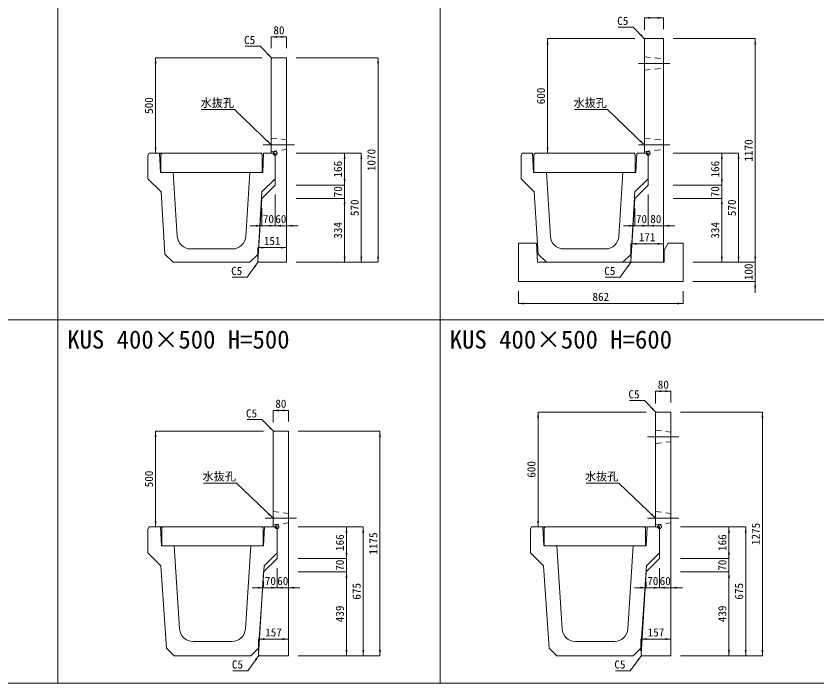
# Model space of a CAD drawing. Units: millimetres at full size, sheet at 1:40. Extents: x 86 to 35886, y -15691 to 10257.
# Drawn here: x 5068 to 9252, y -15591 to -12102 of the extents above; entities that cross this region are included whole.
import ezdxf
from ezdxf.enums import TextEntityAlignment as Align

# ---------------------------------------------------------------- set-up
doc = ezdxf.new("R2010")
doc.units = ezdxf.units.MM
doc.header["$LTSCALE"] = 40
doc.header["$PDMODE"] = 32
doc.header["$PDSIZE"] = 20
doc.linetypes.add('USER1', pattern=[28.575, 19.05, -3.175, 3.175, -3.175])
doc.linetypes.add('USER2', pattern=[1.35, 0.75, -0.6])
for name, color, linetype, lineweight in [('パネックスKUS', 2, 'Continuous', 20), ('図枠', 5, 'Continuous', 13), ('基礎ブロック', 2, 'Continuous', 13), ('寸法線', 7, 'Continuous', 13), ('引出線', 4, 'Continuous', 13), ('本体', 2, 'Continuous', 13), ('補助線', 8, 'USER1', 13)]:
    doc.layers.add(name, color=color, linetype=linetype, lineweight=lineweight)
doc.layers.add('文字', color=7, linetype='Continuous')
doc.styles.add('ＭＳ ゴシック', font='')
doc.styles.get('ＭＳ ゴシック').set_extended_font_data('MS Gothic')

# ---------------------------------------------------------------- blocks, each defined once
blk = doc.blocks.new('filled_arrow')
at = {"color": 0, "linetype": 'Continuous', "lineweight": -2}
blk.add_solid([(7.5, 1.25), (0, 0), (7.5, -1.25)], dxfattribs=at)

msp = doc.modelspace()

# ---------------------------------------------------------------- linework, layer by layer
at = {"layer": 'パネックスKUS'}
for p, q in [((8359.18, -12220.56), (8354.18, -12225.56)), ((8354.18, -12225.56), (8354.18, -12820.56)), ((8454.18, -12220.56), (8359.18, -12220.56)), ((8454.18, -13390.56), (8454.18, -12220.56)), ((6408.23, -12320.56), (6403.23, -12325.56)), ((6403.23, -12325.56), (6403.23, -12820.56)), ((6483.23, -12320.56), (6408.23, -12320.56)), ((6483.23, -13390.56), (6483.23, -12320.56)), ((6403.23, -12820.56), (6423.23, -12820.56)), ((6423.23, -12820.56), (6423.23, -12986.56)), ((8354.18, -12820.56), (8374.18, -12820.56)), ((8374.18, -12820.56), (8374.18, -12986.56)), ((6423.23, -12986.56), (6353.23, -13056.56)), ((8374.18, -12986.56), (8304.18, -13056.56)), ((6353.23, -13056.56), (6332.55, -13385.57)), ((8304.18, -13056.56), (8283.49, -13385.57)), ((6332.55, -13385.57), (6337.23, -13390.56)), ((8288.18, -13390.56), (8283.49, -13385.57)), ((6337.23, -13390.56), (6483.23, -13390.56)), ((8288.18, -13390.56), (8454.18, -13390.56)), ((8413.23, -14178.52), (8413.23, -14773.52)), ((8493.23, -14173.52), (8418.23, -14173.52)), ((8493.23, -15448.52), (8493.23, -14173.52)), ((6413.23, -14278.52), (6413.23, -14773.52)), ((6493.23, -14273.52), (6418.23, -14273.52)), ((6493.23, -15448.52), (6493.23, -14273.52)), ((6413.23, -14773.52), (6433.23, -14773.52)), ((6433.23, -14773.52), (6433.23, -14939.52)), ((8413.23, -14773.52), (8433.23, -14773.52)), ((8433.23, -14773.52), (8433.23, -14939.52)), ((6433.23, -14939.52), (6363.23, -15009.52)), ((8433.23, -14939.52), (8363.23, -15009.52)), ((6363.23, -15009.52), (6336.54, -15443.53)), ((8363.23, -15009.52), (8336.54, -15443.53)), ((6341.23, -15448.52), (6336.54, -15443.53)), ((6341.23, -15448.52), (6493.23, -15448.52)), ((8341.23, -15448.52), (8336.54, -15443.53)), ((8341.23, -15448.52), (8493.23, -15448.52))]:
    msp.add_line(p, q, dxfattribs=at)
at = {"layer": 'パネックスKUS', "linetype": 'USER2', "lineweight": 9}
for p, q in [((8354.18, -12315.56), (8454.18, -12325.56)), ((8354.18, -12385.56), (8454.18, -12375.56)), ((6403.23, -12740.56), (6483.23, -12750.56)), ((8354.18, -12740.56), (8454.18, -12750.56)), ((6403.23, -12810.56), (6483.23, -12800.56)), ((8354.18, -12810.56), (8454.18, -12800.56)), ((8413.23, -14268.52), (8493.23, -14278.52)), ((8413.23, -14338.52), (8493.23, -14328.52)), ((6413.23, -14693.52), (6493.23, -14703.52)), ((8413.23, -14693.52), (8493.23, -14703.52)), ((6413.23, -14763.52), (6493.23, -14753.52)), ((8413.23, -14763.52), (8493.23, -14753.52))]:
    msp.add_line(p, q, dxfattribs=at)
at = {"layer": 'パネックスKUS', "lineweight": 13}
for p, q in [((8413.23, -14178.52), (8418.23, -14173.52)), ((6413.23, -14278.52), (6418.23, -14273.52))]:
    msp.add_line(p, q, dxfattribs=at)
at = {"layer": '図枠'}
for p, q in [((5286.23, -1890.56), (5286.23, -15590.56)), ((7286.23, -1890.56), (7286.23, -15590.56)), ((86.23, -13690.56), (17286.23, -13690.56)), ((86.23, -15590.56), (17286.23, -15590.56))]:
    msp.add_line(p, q, dxfattribs=at)
at = {"layer": '基礎ブロック'}
for p, q in [((7790.23, -13290.56), (7695.23, -13290.56)), ((7695.23, -13290.56), (7695.23, -13390.56)), ((7795.23, -13390.56), (7790.23, -13290.56)), ((8478.23, -13290.56), (8457.23, -13327.56)), ((8557.23, -13290.56), (8478.23, -13290.56)), ((8557.23, -13390.56), (8557.23, -13290.56)), ((8457.23, -13327.56), (8457.23, -13390.56)), ((7695.23, -13390.56), (7695.23, -13490.56)), ((8457.23, -13390.56), (7795.23, -13390.56)), ((8557.23, -13390.56), (8557.23, -13490.56)), ((7695.23, -13490.56), (8557.23, -13490.56))]:
    msp.add_line(p, q, dxfattribs=at)
at = {"layer": '寸法線'}
for p, q in [((8354.18, -12112.01), (8454.18, -12112.01)), ((8354.18, -12175.56), (8354.18, -12112.01)), ((8454.18, -12170.56), (8454.18, -12112.01)), ((6403.23, -12212.01), (6483.23, -12212.01)), ((6403.23, -12270.56), (6403.23, -12212.01)), ((6483.23, -12270.56), (6483.23, -12212.01)), ((7848.23, -12820.56), (7848.23, -12220.56)), ((8304.18, -12220.56), (7848.23, -12220.56)), ((8504.18, -12220.56), (8934.07, -12220.56)), ((8934.07, -13390.56), (8934.07, -12220.56)), ((5798.23, -12820.56), (5798.23, -12320.56)), ((6353.23, -12320.56), (5798.23, -12320.56)), ((6533.23, -12320.56), (6961.57, -12320.56)), ((6961.57, -13390.56), (6961.57, -12320.56)), ((6353.23, -12820.56), (5798.23, -12820.56)), ((6533.23, -12820.56), (6874.07, -12820.56)), ((6533.23, -12820.56), (6786.57, -12820.56)), ((6786.57, -12820.56), (6786.57, -12986.56)), ((6874.07, -12820.56), (6874.07, -13390.56)), ((8304.18, -12820.56), (7848.23, -12820.56)), ((8504.18, -12820.56), (8846.57, -12820.56)), ((8504.18, -12820.56), (8759.07, -12820.56)), ((8759.07, -12820.56), (8759.07, -12986.56)), ((8846.57, -12820.56), (8846.57, -13390.56)), ((6786.57, -12926.56), (6786.57, -13116.56)), ((8759.07, -12926.56), (8759.07, -13116.56)), ((6533.23, -12986.56), (6786.57, -12986.56)), ((6533.23, -12986.56), (6786.57, -12986.56)), ((8504.18, -12986.56), (8759.07, -12986.56)), ((8504.18, -12986.56), (8759.07, -12986.56)), ((6423.23, -13036.56), (6423.23, -13199.16)), ((6423.23, -13036.56), (6423.23, -13199.16)), ((8374.18, -13036.56), (8374.18, -13199.16)), ((8374.18, -13036.56), (8374.18, -13199.16)), ((8454.18, -13036.56), (8454.18, -13199.16)), ((6533.23, -13056.56), (6786.57, -13056.56)), ((6533.23, -13056.56), (6786.57, -13056.56)), ((6786.57, -13056.56), (6786.57, -13390.56)), ((8504.18, -13056.56), (8759.07, -13056.56)), ((8504.18, -13056.56), (8759.07, -13056.56)), ((8759.07, -13056.56), (8759.07, -13390.56)), ((6353.23, -13106.56), (6353.23, -13199.16)), ((6483.23, -13106.56), (6483.23, -13199.16)), ((8304.18, -13106.56), (8304.18, -13199.16)), ((6483.23, -13199.16), (6293.23, -13199.16)), ((6363.23, -13199.16), (6543.23, -13199.16)), ((8434.18, -13199.16), (8244.18, -13199.16)), ((8314.18, -13199.16), (8514.18, -13199.16)), ((8283.18, -13293.64), (8454.18, -13293.64)), ((8283.18, -13365.56), (8283.18, -13293.64)), ((8454.18, -13365.56), (8454.18, -13293.64)), ((6332.23, -13313.79), (6483.23, -13313.79)), ((6332.23, -13365.56), (6332.23, -13313.79)), ((6483.23, -13365.56), (6483.23, -13313.79)), ((8934.07, -13330.56), (8934.07, -13550.56)), ((6533.23, -13390.56), (6961.57, -13390.56)), ((6533.23, -13390.56), (6874.07, -13390.56)), ((6533.23, -13390.56), (6786.57, -13390.56)), ((8607.23, -13390.56), (8934.07, -13390.56)), ((8607.23, -13390.56), (8846.57, -13390.56)), ((8607.23, -13390.56), (8759.07, -13390.56)), ((8607.23, -13390.56), (8934.07, -13390.56)), ((8607.23, -13490.56), (8934.07, -13490.56)), ((7695.23, -13540.56), (7695.23, -13605.79)), ((8557.23, -13540.56), (8557.23, -13605.79)), ((7695.23, -13605.79), (8557.23, -13605.79)), ((8413.23, -14064.97), (8493.23, -14064.97)), ((8413.23, -14128.52), (8413.23, -14064.97)), ((8493.23, -14123.52), (8493.23, -14064.97)), ((6413.23, -14164.97), (6493.23, -14164.97)), ((6413.23, -14228.52), (6413.23, -14164.97)), ((6493.23, -14223.52), (6493.23, -14164.97)), ((7798.23, -14773.52), (7798.23, -14173.52)), ((8363.23, -14173.52), (7798.23, -14173.52)), ((8543.23, -14173.52), (8971.57, -14173.52)), ((8971.57, -15448.52), (8971.57, -14173.52)), ((5798.23, -14773.52), (5798.23, -14273.52)), ((6363.23, -14273.52), (5798.23, -14273.52)), ((6543.23, -14273.52), (6971.57, -14273.52)), ((6971.57, -15448.52), (6971.57, -14273.52)), ((6363.23, -14773.52), (5798.23, -14773.52)), ((6543.23, -14773.52), (6884.07, -14773.52)), ((6543.23, -14773.52), (6796.57, -14773.52)), ((6796.57, -14773.52), (6796.57, -14939.52)), ((6884.07, -14773.52), (6884.07, -15448.52)), ((8363.23, -14773.52), (7798.23, -14773.52)), ((8543.23, -14773.52), (8884.07, -14773.52)), ((8543.23, -14773.52), (8796.57, -14773.52)), ((8796.57, -14773.52), (8796.57, -14939.52)), ((8884.07, -14773.52), (8884.07, -15448.52)), ((6796.57, -14879.52), (6796.57, -15069.52)), ((8796.57, -14879.52), (8796.57, -15069.52)), ((6493.23, -14972.52), (6493.23, -15092.12)), ((6543.23, -14939.52), (6796.57, -14939.52)), ((6543.23, -14939.52), (6796.57, -14939.52)), ((8493.23, -14972.52), (8493.23, -15092.12)), ((8543.23, -14939.52), (8796.57, -14939.52)), ((8543.23, -14939.52), (8796.57, -14939.52)), ((6433.23, -14989.52), (6433.23, -15092.12)), ((6433.23, -14989.52), (6433.23, -15092.12)), ((6543.23, -15009.52), (6796.57, -15009.52)), ((6543.23, -15009.52), (6796.57, -15009.52)), ((6796.57, -15009.52), (6796.57, -15448.52)), ((8433.23, -14989.52), (8433.23, -15092.12)), ((8433.23, -14989.52), (8433.23, -15092.12)), ((8543.23, -15009.52), (8796.57, -15009.52)), ((8543.23, -15009.52), (8796.57, -15009.52)), ((8796.57, -15009.52), (8796.57, -15448.52)), ((6363.23, -15059.52), (6363.23, -15092.12)), ((8363.23, -15059.52), (8363.23, -15092.12)), ((6493.23, -15092.12), (6303.23, -15092.12)), ((6373.23, -15092.12), (6553.23, -15092.12)), ((8493.23, -15092.12), (8303.23, -15092.12)), ((8373.23, -15092.12), (8553.23, -15092.12)), ((6336.23, -15360.82), (6493.23, -15360.82)), ((6336.23, -15423.52), (6336.23, -15360.82)), ((6493.23, -15423.52), (6493.23, -15360.82)), ((8336.23, -15360.82), (8493.23, -15360.82)), ((8336.23, -15423.52), (8336.23, -15360.82)), ((8493.23, -15423.52), (8493.23, -15360.82)), ((6543.23, -15448.52), (6971.57, -15448.52)), ((6543.23, -15448.52), (6884.07, -15448.52)), ((6543.23, -15448.52), (6796.57, -15448.52)), ((8543.23, -15448.52), (8971.57, -15448.52)), ((8543.23, -15448.52), (8884.07, -15448.52)), ((8543.23, -15448.52), (8796.57, -15448.52))]:
    msp.add_line(p, q, dxfattribs=at)
at = {"layer": '引出線'}
for points in [[(8356.68, -12223.06), (8295.19, -12160.35), (8217.42, -12160.35)], [(6405.73, -12323.06), (6344.24, -12260.35), (6266.47, -12260.35)], [(6403.23, -12775.56), (6210.77, -12592.12), (6039.03, -12592.12)], [(8353.23, -12775.56), (8160.77, -12592.12), (7989.03, -12592.12)], [(6334.89, -13388.07), (6276.46, -13468.33), (6198.69, -13468.33)], [(8285.84, -13388.07), (8227.41, -13468.33), (8149.64, -13468.33)], [(8415.73, -14176.02), (8354.24, -14113.31), (8276.47, -14113.31)], [(6415.73, -14276.02), (6354.24, -14213.31), (6276.47, -14213.31)], [(6413.23, -14728.52), (6220.77, -14545.08), (6049.03, -14545.08)], [(8413.23, -14728.52), (8220.77, -14545.08), (8049.03, -14545.08)], [(6338.89, -15446.03), (6280.46, -15526.29), (6202.69, -15526.29)], [(8338.89, -15446.03), (8280.46, -15526.29), (8202.69, -15526.29)]]:
    msp.add_lwpolyline(points, dxfattribs=at)
at = {"layer": '本体'}
for p, q in [((5758.23, -12832.56), (5764.23, -12820.56)), ((5758.23, -12832.56), (5758.23, -12954.56)), ((5764.23, -12820.56), (5818.23, -12820.56)), ((5818.23, -12820.56), (5823.23, -12920.56)), ((6363.23, -12820.56), (6358.23, -12920.56)), ((6363.23, -12820.56), (6417.23, -12820.56)), ((6423.23, -12832.56), (6417.23, -12820.56)), ((6423.23, -12832.56), (6423.23, -12954.56)), ((7709.18, -12832.56), (7715.18, -12820.56)), ((7709.18, -12832.56), (7709.18, -12954.56)), ((7715.18, -12820.56), (7769.18, -12820.56)), ((7769.18, -12820.56), (7774.18, -12920.56)), ((8314.18, -12820.56), (8309.18, -12920.56)), ((8314.18, -12820.56), (8368.18, -12820.56)), ((8374.18, -12832.56), (8368.18, -12820.56)), ((8374.18, -12832.56), (8374.18, -12954.56)), ((5823.23, -12920.56), (5890.73, -12920.56)), ((5890.73, -12920.56), (5911.63, -13254.93)), ((6290.73, -12920.56), (6269.83, -13254.93)), ((6290.73, -12920.56), (6358.23, -12920.56)), ((7774.18, -12920.56), (7841.68, -12920.56)), ((7841.68, -12920.56), (7862.58, -13254.93)), ((8241.68, -12920.56), (8220.78, -13254.93)), ((8241.68, -12920.56), (8309.18, -12920.56)), ((5758.23, -12954.56), (5827.73, -13021.56)), ((6423.23, -12954.56), (6353.73, -13021.56)), ((7709.18, -12954.56), (7778.68, -13021.56)), ((8374.18, -12954.56), (8304.68, -13021.56)), ((5827.73, -13021.56), (5847.33, -13347.17)), ((6353.73, -13021.56), (6334.13, -13347.17)), ((7778.68, -13021.56), (7798.28, -13347.17)), ((8304.68, -13021.56), (8285.08, -13347.17)), ((5981.49, -13320.56), (6199.97, -13320.56)), ((7932.44, -13320.56), (8150.92, -13320.56)), ((5890.73, -13390.56), (5847.33, -13347.17)), ((6290.73, -13390.56), (6334.13, -13347.17)), ((7841.68, -13390.56), (7798.28, -13347.17)), ((8241.68, -13390.56), (8285.08, -13347.17)), ((5890.73, -13390.56), (6290.73, -13390.56)), ((7841.68, -13390.56), (8241.68, -13390.56)), ((5758.23, -14785.52), (5764.23, -14773.52)), ((5758.23, -14785.52), (5758.23, -14909.52)), ((5764.23, -14773.52), (5823.23, -14773.52)), ((5823.23, -14773.52), (5828.23, -14873.52)), ((6368.23, -14773.52), (6363.23, -14873.52)), ((6368.23, -14773.52), (6427.23, -14773.52)), ((6433.23, -14785.52), (6427.23, -14773.52)), ((6433.23, -14785.52), (6433.23, -14909.52)), ((7758.23, -14785.52), (7764.23, -14773.52)), ((7758.23, -14785.52), (7758.23, -14909.52)), ((7764.23, -14773.52), (7823.23, -14773.52)), ((7823.23, -14773.52), (7828.23, -14873.52)), ((8368.23, -14773.52), (8363.23, -14873.52)), ((8368.23, -14773.52), (8427.23, -14773.52)), ((8433.23, -14785.52), (8427.23, -14773.52)), ((8433.23, -14785.52), (8433.23, -14909.52)), ((5828.23, -14873.52), (5895.73, -14873.52)), ((5895.73, -14873.52), (5923.98, -15308.07)), ((6295.73, -14873.52), (6267.49, -15308.07)), ((6295.73, -14873.52), (6363.23, -14873.52)), ((7828.23, -14873.52), (7895.73, -14873.52)), ((7895.73, -14873.52), (7923.98, -15308.07)), ((8295.73, -14873.52), (8267.49, -15308.07)), ((8295.73, -14873.52), (8363.23, -14873.52)), ((5758.23, -14909.52), (5826.23, -14977.52)), ((6433.23, -14909.52), (6365.23, -14977.52)), ((7758.23, -14909.52), (7826.23, -14977.52)), ((8433.23, -14909.52), (8365.23, -14977.52)), ((5826.23, -14977.52), (5855.61, -15408.4)), ((6365.23, -14977.52), (6335.85, -15408.4)), ((7826.23, -14977.52), (7855.61, -15408.4)), ((8365.23, -14977.52), (8335.85, -15408.4)), ((5993.83, -15373.52), (6197.63, -15373.52)), ((7993.83, -15373.52), (8197.63, -15373.52)), ((5895.73, -15448.52), (5855.61, -15408.4)), ((6295.73, -15448.52), (6335.85, -15408.4)), ((7895.73, -15448.52), (7855.61, -15408.4)), ((8295.73, -15448.52), (8335.85, -15408.4)), ((5895.73, -15448.52), (6295.73, -15448.52)), ((7895.73, -15448.52), (8295.73, -15448.52))]:
    msp.add_line(p, q, dxfattribs=at)
at = {"layer": '本体', "lineweight": 20}
for points in [[(5825.73, -12920.56), (6355.73, -12920.56), (6355.73, -12826.56), (6349.73, -12820.56), (5831.73, -12820.56), (5825.73, -12826.56)], [(7776.68, -12920.56), (8306.68, -12920.56), (8306.68, -12826.56), (8300.68, -12820.56), (7782.68, -12820.56), (7776.68, -12826.56)], [(5830.73, -14873.52), (6360.73, -14873.52), (6360.73, -14779.52), (6354.73, -14773.52), (5836.73, -14773.52), (5830.73, -14779.52)], [(7830.73, -14873.52), (8360.73, -14873.52), (8360.73, -14779.52), (8354.73, -14773.52), (7836.73, -14773.52), (7830.73, -14779.52)]]:
    msp.add_lwpolyline(points, close=True, dxfattribs=at)
at = {"layer": '本体'}
for centre, start, end in [((5981.49, -13250.56), 183.57633, 270), ((6199.97, -13250.56), 270, 356.42367), ((7932.44, -13250.56), 183.57633, 270), ((8150.92, -13250.56), 270, 356.42367), ((5993.83, -15303.52), 183.71899, 270), ((6197.63, -15303.52), 270, 356.28101), ((7993.83, -15303.52), 183.71899, 270), ((8197.63, -15303.52), 270, 356.28101)]:
    msp.add_arc(centre, 70, start, end, dxfattribs=at)
at = {"layer": '補助線'}
for p, q in [((8323.87, -12350.56), (8487.59, -12350.56)), ((6361.37, -12775.56), (6525.09, -12775.56)), ((8323.87, -12775.56), (8487.59, -12775.56)), ((8371.37, -14303.52), (8535.09, -14303.52)), ((6371.37, -14728.52), (6535.09, -14728.52)), ((8371.37, -14728.52), (8535.09, -14728.52))]:
    msp.add_line(p, q, dxfattribs=at)
for p in [(6423.23, -12820.56), (8374.18, -12820.56), (6433.23, -14773.52), (8433.23, -14773.52)]:
    msp.add_point(p, dxfattribs=at)

# ---------------------------------------------------------------- block references
at = {"layer": '寸法線', "xscale": 4, "yscale": 4}
for p in [(8354.18, -12112.01), (6403.23, -12212.01), (6423.23, -13199.16), (6483.23, -13199.16), (8374.18, -13199.16), (8454.18, -13199.16), (8283.18, -13293.64), (6332.23, -13313.79), (7695.23, -13605.79), (8413.23, -14064.97), (6413.23, -14164.97), (6433.23, -15092.12), (6493.23, -15092.12), (8433.23, -15092.12), (8493.23, -15092.12), (6336.23, -15360.82), (8336.23, -15360.82)]:
    msp.add_blockref('filled_arrow', p, dxfattribs=at)
for p, rotation in [((8454.18, -12112.01), 180), ((6483.23, -12212.01), 180), ((7848.23, -12220.56), 270), ((8934.07, -12220.56), 270), ((5798.23, -12320.56), 270), ((6961.57, -12320.56), 270), ((5798.23, -12820.56), 90), ((7848.23, -12820.56), 90), ((6786.57, -12820.56), 270), ((6874.07, -12820.56), 270), ((8759.07, -12820.56), 270), ((8846.57, -12820.56), 270), ((6786.57, -12986.56), 90), ((6786.57, -12986.56), 90), ((8759.07, -12986.56), 90), ((8759.07, -12986.56), 90), ((6786.57, -13056.56), 270), ((6786.57, -13056.56), 270), ((8759.07, -13056.56), 270), ((8759.07, -13056.56), 270), ((6353.23, -13199.16), 180), ((6423.23, -13199.16), 180), ((8304.18, -13199.16), 180), ((8374.18, -13199.16), 180), ((8454.18, -13293.64), 180), ((6483.23, -13313.79), 180), ((6786.57, -13390.56), 90), ((6874.07, -13390.56), 90), ((6961.57, -13390.56), 90), ((8759.07, -13390.56), 90), ((8846.57, -13390.56), 90), ((8934.07, -13390.56), 90), ((8934.07, -13390.56), 90), ((8934.07, -13490.56), 270), ((8557.23, -13605.79), 180), ((8493.23, -14064.97), 180), ((6493.23, -14164.97), 180), ((7798.23, -14173.52), 270), ((8971.57, -14173.52), 270), ((5798.23, -14273.52), 270), ((6971.57, -14273.52), 270), ((5798.23, -14773.52), 90), ((7798.23, -14773.52), 90), ((6796.57, -14773.52), 270), ((6884.07, -14773.52), 270), ((8796.57, -14773.52), 270), ((8884.07, -14773.52), 270), ((6796.57, -14939.52), 90), ((6796.57, -14939.52), 90), ((8796.57, -14939.52), 90), ((8796.57, -14939.52), 90), ((6796.57, -15009.52), 270), ((6796.57, -15009.52), 270), ((8796.57, -15009.52), 270), ((8796.57, -15009.52), 270), ((6363.23, -15092.12), 180), ((6433.23, -15092.12), 180), ((8363.23, -15092.12), 180), ((8433.23, -15092.12), 180), ((6493.23, -15360.82), 180), ((8493.23, -15360.82), 180), ((6796.57, -15448.52), 90), ((6884.07, -15448.52), 90), ((6971.57, -15448.52), 90), ((8796.57, -15448.52), 90), ((8884.07, -15448.52), 90), ((8971.57, -15448.52), 90)]:
    msp.add_blockref('filled_arrow', p, dxfattribs=dict(at, rotation=rotation))
at = {"layer": '引出線', "xscale": 4, "yscale": 4}
for p, rotation in [((8356.68, -12223.06), 134.4), ((6405.73, -12323.06), 134.4), ((6403.23, -12775.56), 136.4), ((8353.23, -12775.56), 136.4), ((6334.89, -13388.07), 233.9), ((8285.84, -13388.07), 233.9), ((8415.73, -14176.02), 134.4), ((6415.73, -14276.02), 134.4), ((6413.23, -14728.52), 136.4), ((8413.23, -14728.52), 136.4), ((6338.89, -15446.03), 233.9), ((8338.89, -15446.03), 233.9)]:
    msp.add_blockref('filled_arrow', p, dxfattribs=dict(at, rotation=rotation))

# ---------------------------------------------------------------- texts
at = {"layer": '寸法線', "style": 'ＭＳ ゴシック'}
for s, p in [('80', (6443.23, -12177.01)), ('70', (6388.23, -13164.16)), ('60', (6453.23, -13164.16)), ('70', (8339.18, -13164.16)), ('80', (8414.18, -13164.16)), ('151', (6407.73, -13278.79)), ('171', (8368.68, -13258.64)), ('862', (8126.23, -13570.79)), ('80', (8453.23, -14029.97)), ('80', (6453.23, -14129.97)), ('70', (6398.23, -15057.12)), ('60', (6463.23, -15057.12)), ('70', (8398.23, -15057.12)), ('60', (8463.23, -15057.12)), ('157', (6414.73, -15325.82)), ('157', (8414.73, -15325.82))]:
    msp.add_text(s, height=42.72, dxfattribs=at).set_placement(p, align=Align.MIDDLE_CENTER)
for s, p in [('600', (7813.23, -12520.56)), ('500', (5763.23, -12570.56)), ('1170', (8899.07, -12805.56)), ('1070', (6926.57, -12855.56)), ('166', (6751.57, -12903.56)), ('166', (8724.07, -12903.56)), ('70', (6751.57, -13021.56)), ('70', (8724.07, -13021.56)), ('570', (6839.07, -13105.56)), ('570', (8811.57, -13105.56)), ('334', (6751.57, -13223.56)), ('334', (8724.07, -13223.56)), ('100', (8899.07, -13440.56)), ('600', (7763.23, -14473.52)), ('500', (5763.23, -14523.52)), ('1275', (8936.57, -14811.02)), ('1175', (6936.57, -14861.02)), ('166', (6761.57, -14856.52)), ('166', (8761.57, -14856.52)), ('70', (6761.57, -14974.52)), ('70', (8761.57, -14974.52)), ('675', (6849.07, -15111.02)), ('675', (8849.07, -15111.02)), ('439', (6761.57, -15229.02)), ('439', (8761.57, -15229.02))]:
    msp.add_text(s, height=42.72, rotation=90, dxfattribs=at).set_placement(p, align=Align.MIDDLE_CENTER)
at = {"layer": '引出線', "style": 'ＭＳ ゴシック'}
for s, p in [('C5', (8270.19, -12106.35)), ('C5', (6319.24, -12206.35)), ('水抜孔', (6208.52, -12535.83)), ('水抜孔', (8158.52, -12535.83)), ('C5', (6251.46, -13414.33)), ('C5', (8202.41, -13414.33)), ('C5', (8329.24, -14059.31)), ('C5', (6329.24, -14159.31)), ('水抜孔', (6218.52, -14488.79)), ('水抜孔', (8218.52, -14488.79)), ('C5', (6255.46, -15472.29)), ('C5', (8255.46, -15472.29))]:
    msp.add_text(s, height=42.72, dxfattribs=at).set_placement(p, align=Align.TOP_RIGHT)
at = {"layer": '文字', "style": 'ＭＳ ゴシック'}
for s, p in [('KUS 400×500 H=500', (5336.23, -13870.06)), ('KUS 400×500 H=600', (7336.23, -13870.06))]:
    msp.add_text(s, height=94.94, dxfattribs=at).set_placement(p, align=Align.BOTTOM_LEFT)

doc.saveas('drawing.dxf')
